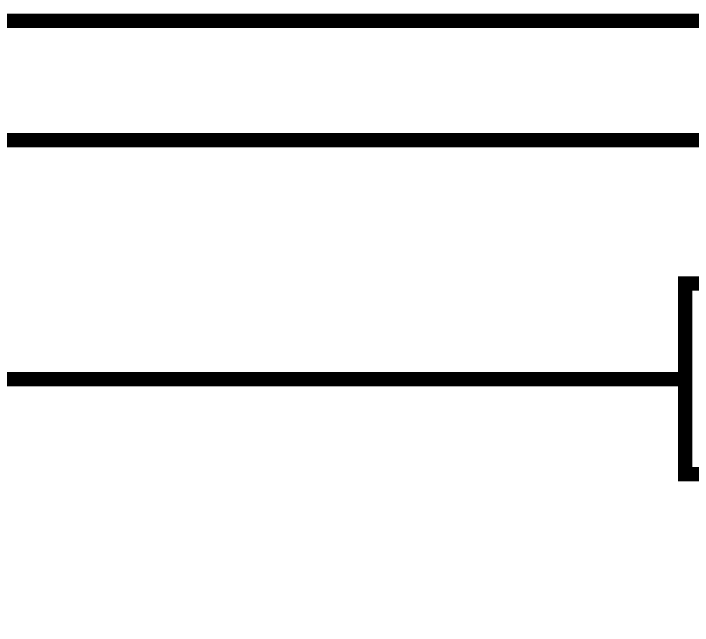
# Model space of a CAD drawing. Extents: x 196 to 1101, y 70 to 664.
# Drawn here: x 542.98 to 557.17, y 401.02 to 413.82 of the extents above; entities that cross this region are included whole.
import ezdxf

# ---------------------------------------------------------------- set-up
doc = ezdxf.new("R2010")
doc.units = 0
doc.header["$MEASUREMENT"] = 0
doc.layers.add('Sheet', color=255, linetype='CONTINUOUS')

msp = doc.modelspace()

# ---------------------------------------------------------------- linework, layer by layer
at = {"layer": 'Sheet', "const_width": 0.3}
for points in [[(512.03, 413.673), (664.47, 413.673), (664.47, 401.169), (659.469, 401.169)], [(464.546, 401.169), (497.03, 401.169), (497.03, 411.173), (574.5, 411.173), (574.5, 406.171), (569.5, 406.171)], [(542.015, 406.171), (554.515, 406.171)], [(557.015, 406.171), (554.515, 406.171)]]:
    msp.add_lwpolyline(points, dxfattribs=at)
msp.add_lwpolyline([(557.015, 408.175), (567, 408.175), (567, 404.182), (557.015, 404.182), (557.015, 408.175)], close=True, dxfattribs=at)

doc.saveas('drawing.dxf')
